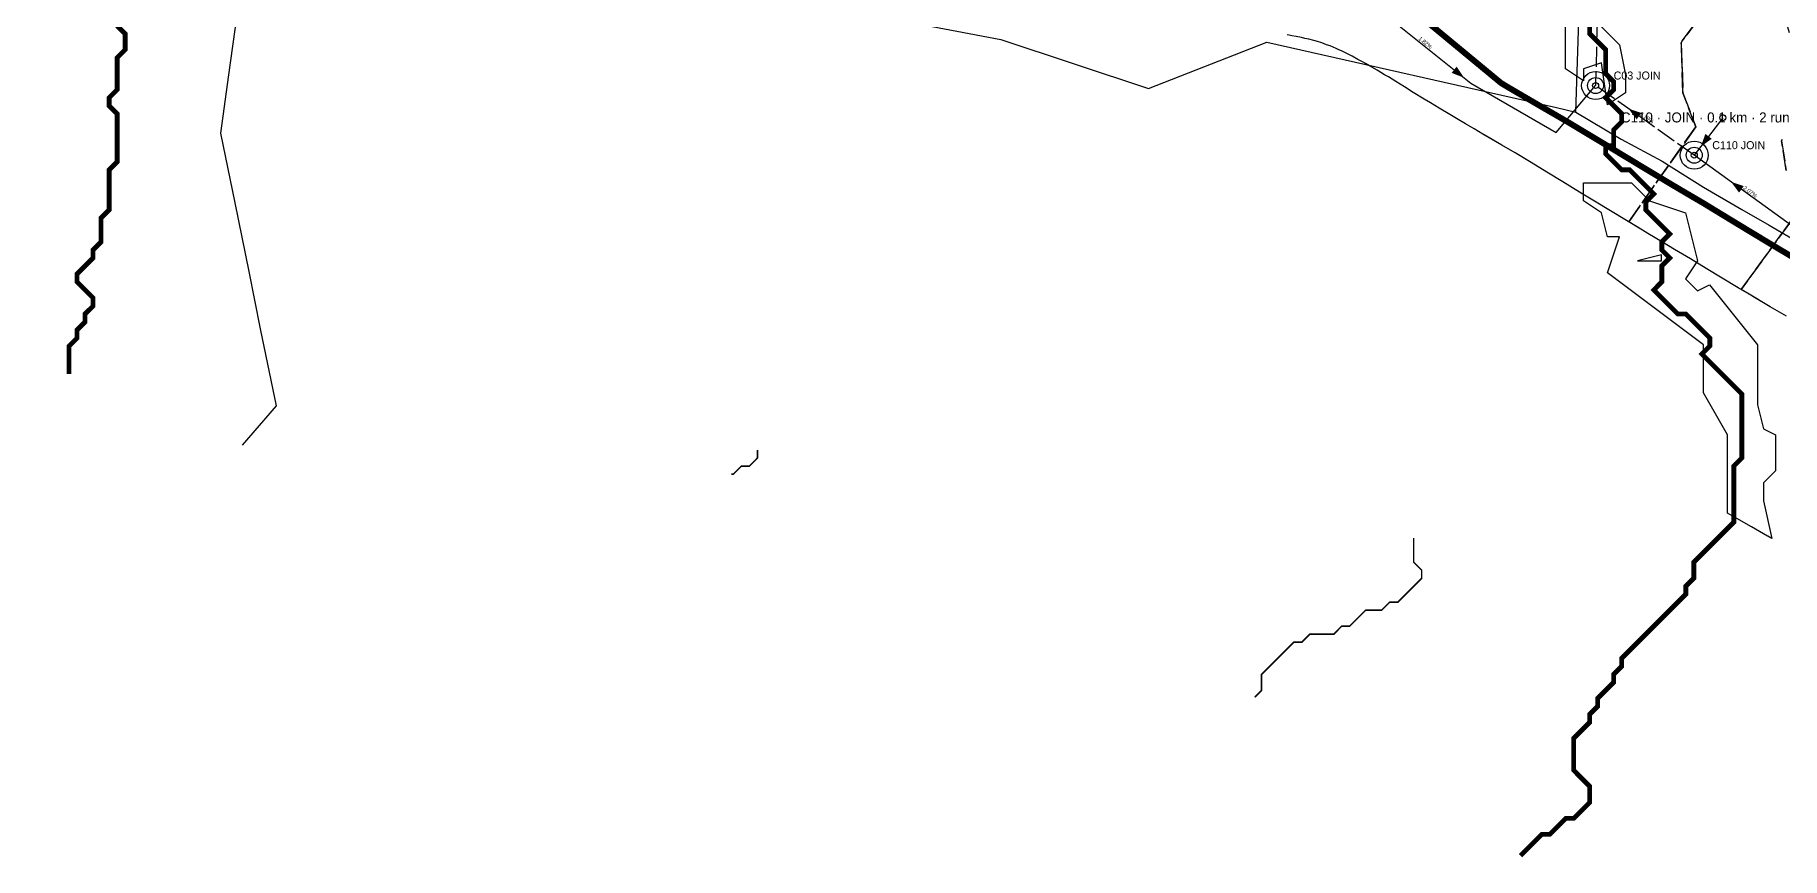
# Model space of a CAD drawing. Header units: metres. Extents: x 442821 to 452274, y 2561971 to 2571293.
# Drawn here: x 449795 to 450668, y 2567093 to 2567504 of the extents above; entities that cross this region are included whole.
import ezdxf
from ezdxf.enums import TextEntityAlignment as Align

# ---------------------------------------------------------------- set-up
doc = ezdxf.new("R2010")
doc.units = ezdxf.units.M
doc.header["$LTSCALE"] = 8
doc.linetypes.add('DASHED', pattern=[1.524, 1.27, -0.254])
for name, color, linetype in [('A_ARROWS', 7, 'Continuous'), ('A_BUILT_2006', 252, 'Continuous'), ('A_CATCH_LABEL', 7, 'Continuous'), ('A_CATCHMENTS', 7, 'Continuous'), ('A_ENVELOPE', 3, 'Continuous'), ('A_GRADIENT', 8, 'Continuous'), ('A_JUNCTIONS', 8, 'Continuous'), ('A_MAIN_PIPE', 5, 'Continuous'), ('A_OUTLET_LABEL', 7, 'Continuous'), ('A_OUTLETS', 7, 'Continuous'), ('A_RUNS', 7, 'Continuous'), ('A_STREAMS', 5, 'Continuous'), ('A_WADI', 4, 'Continuous')]:
    doc.layers.add(name, color=color, linetype=linetype)

msp = doc.modelspace()

# ---------------------------------------------------------------- linework, layer by layer
at = {"layer": 'A_ARROWS', "color": 2}
for points in [[(450509.18, 2567482.5), (450502.94, 2567484.94), (450505.43, 2567488.06)], [(450591.35, 2567467), (450597.73, 2567464.95), (450595.42, 2567461.68)]]:
    msp.add_solid(points, dxfattribs=at)
at = {"layer": 'A_ARROWS', "color": 1}
for points in [[(450627.48, 2567448.12), (450629.76, 2567454.43), (450632.95, 2567452)], [(450642.6, 2567430.48), (450648.95, 2567428.34), (450646.61, 2567425.1)]]:
    msp.add_solid(points, dxfattribs=at)
at = {"layer": 'A_BUILT_2006', "color": 252}
for points in [[(448332.26, 2567295.53), (448412.16, 2567436.64), (448449.86, 2567533.08), (448423.25, 2567661.27), (448638.89, 2567714.37), (448758.53, 2567734.52), (448909.88, 2567734.52), (449242.47, 2567681.75), (449797.56, 2567563.21), (450151.84, 2567525.63), (450277.59, 2567501.59), (450351.46, 2567477.13), (450410.56, 2567500.21), (450555.37, 2567467.62), (450565.02, 2567465.34)], [(450566.16, 2567500.71), (450567.41, 2567539.8)], [(449891.78, 2567483.97), (449895.93, 2567513.74)], [(450565.02, 2567465.34), (450566.16, 2567500.71)], [(449887.72, 2567454.88), (449891.78, 2567483.97)], [(450565.02, 2567465.34), (450587.75, 2567451.76)], [(449894.82, 2567419.96), (449887.72, 2567454.88)], [(450587.75, 2567451.76), (450608.13, 2567440.84)], [(450608.13, 2567440.84), (450628.82, 2567427.9)], [(450628.82, 2567427.9), (450648.03, 2567416.74)], [(449901.8, 2567385.67), (449894.82, 2567419.96)], [(450648.03, 2567416.74), (450661.59, 2567408.87)], [(450661.59, 2567408.87), (450684.78, 2567395.35)], [(449907.55, 2567357.08), (449901.8, 2567385.67)], [(449915.47, 2567318.6), (449907.55, 2567357.08)], [(449898.49, 2567298.94), (449915.47, 2567318.6)]]:
    msp.add_lwpolyline(points, dxfattribs=at)
at = {"layer": 'A_CATCHMENTS', "color": 1, "linetype": 'DASHED'}
for points in [[(450679.46, 2567420.45), (450647.69, 2567376.62), (450646.17, 2567377.52), (450638.19, 2567382.3), (450630.21, 2567387.11), (450622.25, 2567391.93), (450614.29, 2567396.75), (450608.27, 2567400.38), (450601.06, 2567404.72), (450598.34, 2567406.36), (450591.44, 2567410.5), (450624.99, 2567458.01), (450624.99, 2567458.01), (450618.55, 2567475.05), (450617.7, 2567499.99), (450618.18, 2567500.95), (450641.19, 2567531.54), (450656.53, 2567547.76), (450657.44, 2567546.45), (450665.57, 2567526.48), (450671.57, 2567505.05)], [(450668.23, 2567451.67), (450667.86, 2567451.05), (450670.17, 2567436.09)]]:
    msp.add_lwpolyline(points, dxfattribs=at)
at = {"layer": 'A_CATCHMENTS', "color": 2, "linetype": 'DASHED'}
msp.add_lwpolyline([(450641.19, 2567531.54), (450618.18, 2567500.95), (450617.7, 2567499.99), (450618.55, 2567475.05), (450624.99, 2567458.01), (450591.44, 2567410.5), (450590.35, 2567411.15), (450582.37, 2567415.94), (450574.4, 2567420.75), (450566.78, 2567425.38), (450558.51, 2567430.45), (450550.57, 2567435.31), (450542.62, 2567440.16), (450534.64, 2567444.95), (450528.02, 2567448.86), (450518.52, 2567454.33), (450514.15, 2567456.92), (450509.8, 2567459.51), (450505.44, 2567462.1), (450502.01, 2567464.14), (450496.73, 2567467.29), (450492.38, 2567469.9), (450489.26, 2567471.8), (450483.72, 2567475.22), (450479.41, 2567477.91), (450475.12, 2567480.61), (450473.23, 2567481.75), (450471.34, 2567482.89), (450469.44, 2567484.02), (450467.55, 2567485.14), (450465.65, 2567486.26), (450463.03, 2567487.78), (450461.83, 2567488.48), (450459.91, 2567489.56), (450457.98, 2567490.64), (450456.05, 2567491.7), (450453.17, 2567493.25), (450452.16, 2567493.78), (450450.2, 2567494.8), (450448.22, 2567495.78), (450446.22, 2567496.71), (450445.15, 2567497.18), (450442.14, 2567498.4), (450440.45, 2567499.03), (450437.99, 2567499.88), (450435.89, 2567500.56), (450433.97, 2567501.11), (450431.63, 2567501.71), (450429.48, 2567502.2), (450427.81, 2567502.56), (450425.16, 2567503.1), (450422.99, 2567503.52), (450421.76, 2567503.75), (450420.76, 2567503.98)], dxfattribs=at)
at = {"layer": 'A_CATCHMENTS', "color": 3, "linetype": 'DASHED'}
for points in [[(450670.17, 2567436.09), (450667.86, 2567451.05), (450668.23, 2567451.67)], [(450670.26, 2567363.39), (450662.21, 2567368.07), (450651.61, 2567374.29), (450647.69, 2567376.62), (450679.46, 2567420.45)]]:
    msp.add_lwpolyline(points, dxfattribs=at)
at = {"layer": 'A_ENVELOPE', "color": 3}
msp.add_lwpolyline([(450670.26, 2567363.39), (450662.21, 2567368.07), (450651.61, 2567374.29), (450646.17, 2567377.52), (450638.19, 2567382.3), (450630.21, 2567387.11), (450622.25, 2567391.93), (450614.29, 2567396.75), (450608.27, 2567400.38), (450601.06, 2567404.72), (450598.34, 2567406.36), (450590.35, 2567411.15), (450582.37, 2567415.94), (450574.4, 2567420.75), (450566.78, 2567425.38), (450558.51, 2567430.45), (450550.57, 2567435.31), (450542.62, 2567440.16), (450534.64, 2567444.95), (450528.02, 2567448.86), (450518.52, 2567454.33), (450514.15, 2567456.92), (450509.8, 2567459.51), (450505.44, 2567462.1), (450502.01, 2567464.14), (450496.73, 2567467.29), (450492.38, 2567469.9), (450489.26, 2567471.8), (450483.72, 2567475.22), (450479.41, 2567477.91), (450475.12, 2567480.61), (450473.23, 2567481.75), (450471.34, 2567482.89), (450469.44, 2567484.02), (450467.55, 2567485.14), (450465.65, 2567486.26), (450463.03, 2567487.78), (450461.83, 2567488.48), (450459.91, 2567489.56), (450457.98, 2567490.64), (450456.05, 2567491.7), (450453.17, 2567493.25), (450452.16, 2567493.78), (450450.2, 2567494.8), (450448.22, 2567495.78), (450446.22, 2567496.71), (450445.15, 2567497.18), (450442.14, 2567498.4), (450440.45, 2567499.03), (450437.99, 2567499.88), (450435.89, 2567500.56), (450433.97, 2567501.11), (450431.63, 2567501.71), (450429.48, 2567502.2), (450427.81, 2567502.56), (450425.16, 2567503.1), (450422.99, 2567503.52), (450421.76, 2567503.75), (450420.76, 2567503.98)], dxfattribs=at)
at = {"layer": 'A_JUNCTIONS'}
for centre in [(450574.9, 2567478.62), (450638.46, 2567462.55), (450624.2, 2567443.81)]:
    msp.add_circle(centre, 1.5, dxfattribs=at)
at = {"layer": 'A_MAIN_PIPE', "color": 5, "const_width": 3}
msp.add_lwpolyline([(450674.1, 2567392.45), (450666.5, 2567396.97), (450658.91, 2567401.53), (450651.33, 2567406.1), (450643.76, 2567410.7), (450639.72, 2567413.15), (450628.47, 2567420.01), (450624.9, 2567422.09), (450621.48, 2567424.09), (450618.08, 2567426.09), (450616.93, 2567426.76), (450615.79, 2567427.44), (450611.32, 2567430.1), (450607.75, 2567432.24), (450604.53, 2567434.17), (450601.12, 2567436.22), (450597.74, 2567438.25), (450594.32, 2567440.32), (450590.92, 2567442.37), (450587.96, 2567444.15), (450584.13, 2567446.48), (450580.71, 2567448.55), (450578.54, 2567449.86), (450573.86, 2567452.68), (450570.43, 2567454.74), (450567, 2567456.79), (450563.58, 2567458.84), (450560.08, 2567460.94), (450559.74, 2567461.13), (450554.21, 2567464.34), (450552.05, 2567465.58), (450544.38, 2567470.03), (450536.74, 2567474.49), (450531.83, 2567477.37), (450527.69, 2567479.83), (450512.08, 2567492.74), (450485.73, 2567514.53)], dxfattribs=at)
at = {"layer": 'A_OUTLETS', "color": 5}
for centre, radius in [((450574.9, 2567478.62), 7), ((450574.9, 2567478.62), 4), ((450624.2, 2567443.81), 7), ((450624.2, 2567443.81), 4)]:
    msp.add_circle(centre, radius, dxfattribs=at)
at = {"layer": 'A_RUNS', "color": 2}
msp.add_lwpolyline([(450454.64, 2567592.9), (450446.55, 2567555.85), (450469.13, 2567514.53), (450512.56, 2567479.8), (450555.17, 2567455.16), (450574.9, 2567478.62)], dxfattribs=at)
at = {"layer": 'A_RUNS', "color": 2, "linetype": 'DASHED'}
for points in [[(450562.49, 2567570.71), (450575.67, 2567510.23), (450574.9, 2567478.62)], [(450624.2, 2567443.81), (450574.9, 2567478.62)]]:
    msp.add_lwpolyline(points, dxfattribs=at)
at = {"layer": 'A_RUNS', "color": 1}
for points in [[(450638.46, 2567462.55), (450624.2, 2567443.81)], [(450678.29, 2567404.6), (450624.2, 2567443.81)]]:
    msp.add_lwpolyline(points, dxfattribs=at)
at = {"layer": 'A_STREAMS', "color": 5}
for points, const_width in [([(449835.87, 2567508.5), (449839.87, 2567504.5), (449839.87, 2567500.5), (449839.87, 2567496.5), (449835.87, 2567492.5), (449835.87, 2567488.49), (449835.87, 2567484.49), (449835.87, 2567480.49), (449835.87, 2567476.49), (449831.87, 2567472.49), (449831.87, 2567468.49), (449835.87, 2567464.49), (449835.87, 2567460.48), (449835.87, 2567456.48), (449835.87, 2567452.48), (449835.87, 2567448.48), (449835.87, 2567444.48), (449835.87, 2567440.48), (449831.87, 2567436.48), (449831.87, 2567432.47), (449831.87, 2567428.47), (449831.87, 2567424.47), (449831.87, 2567420.47), (449831.87, 2567416.47), (449827.87, 2567412.47), (449827.87, 2567408.47), (449827.87, 2567404.46), (449827.87, 2567400.46), (449823.87, 2567396.46), (449823.87, 2567392.46), (449819.86, 2567388.46), (449815.86, 2567384.46), (449815.86, 2567380.46), (449819.86, 2567376.45), (449823.87, 2567372.45), (449823.87, 2567368.45), (449819.86, 2567364.45), (449819.86, 2567360.45), (449815.86, 2567356.45), (449815.86, 2567352.45), (449811.86, 2567348.44), (449811.86, 2567344.44), (449811.86, 2567340.44), (449811.86, 2567336.44), (449811.86, 2567334.52)], 2.4), ([(450571.97, 2567508.5), (450571.97, 2567504.5), (450575.97, 2567500.5), (450579.97, 2567496.5), (450579.97, 2567492.5), (450579.97, 2567488.49), (450579.97, 2567484.49), (450583.97, 2567480.49), (450583.97, 2567476.49), (450579.97, 2567472.49), (450583.97, 2567468.49), (450587.97, 2567464.49), (450587.97, 2567460.48), (450583.97, 2567456.48), (450583.97, 2567452.48), (450583.97, 2567448.48), (450579.97, 2567448.48), (450579.97, 2567444.48), (450583.97, 2567440.48), (450587.97, 2567436.48), (450591.97, 2567436.48), (450595.97, 2567432.47), (450599.97, 2567428.47), (450603.97, 2567424.47), (450599.97, 2567420.47), (450599.97, 2567416.47), (450603.97, 2567412.47), (450607.97, 2567408.47), (450611.97, 2567404.46), (450607.97, 2567400.46), (450607.97, 2567396.46), (450611.97, 2567392.46), (450607.97, 2567388.46), (450607.97, 2567384.46), (450607.97, 2567380.46), (450603.97, 2567376.45), (450607.97, 2567372.45), (450611.97, 2567368.45), (450615.97, 2567364.45), (450619.97, 2567364.45), (450623.98, 2567360.45), (450627.98, 2567356.45), (450631.98, 2567352.45), (450631.98, 2567348.44), (450627.98, 2567344.44), (450631.98, 2567340.44), (450635.98, 2567336.44), (450639.98, 2567332.44), (450643.98, 2567328.44), (450647.98, 2567324.44), (450647.98, 2567320.44), (450647.98, 2567316.43), (450647.98, 2567312.43), (450647.98, 2567308.43), (450647.98, 2567304.43), (450647.98, 2567300.43), (450647.98, 2567296.43), (450647.98, 2567292.43), (450643.98, 2567288.42), (450643.98, 2567284.42), (450643.98, 2567280.42), (450643.98, 2567276.42), (450643.98, 2567272.42), (450643.98, 2567268.42), (450643.98, 2567264.42), (450643.98, 2567260.41), (450639.98, 2567256.41), (450635.98, 2567252.41), (450631.98, 2567248.41), (450627.98, 2567244.41), (450623.98, 2567240.41), (450623.98, 2567236.41), (450623.98, 2567232.4), (450619.97, 2567228.4), (450619.97, 2567224.4), (450615.97, 2567220.4), (450611.97, 2567216.4), (450607.97, 2567212.4), (450603.97, 2567208.4), (450599.97, 2567204.39), (450595.97, 2567200.39), (450591.97, 2567196.39), (450587.97, 2567192.39), (450587.97, 2567188.39), (450583.97, 2567184.39), (450583.97, 2567180.39), (450579.97, 2567176.38), (450575.97, 2567172.38), (450575.97, 2567168.38), (450571.97, 2567164.38), (450571.97, 2567160.38), (450567.97, 2567156.38), (450563.97, 2567152.38), (450563.97, 2567148.38), (450563.97, 2567144.37), (450563.97, 2567140.37), (450563.97, 2567136.37), (450567.97, 2567132.37), (450571.97, 2567128.37), (450571.97, 2567124.37), (450571.97, 2567120.37), (450567.97, 2567116.36), (450563.97, 2567112.36), (450559.97, 2567112.36), (450555.97, 2567108.36), (450551.97, 2567104.36), (450547.96, 2567104.36), (450543.96, 2567100.36), (450539.96, 2567096.36), (450537.35, 2567093.74)], 2.4), ([(450155.91, 2567296.43), (450155.91, 2567292.43), (450151.91, 2567288.42), (450147.91, 2567288.42), (450143.91, 2567284.42), (450142.9, 2567284.42)], 0.8), ([(450483.96, 2567252.41), (450483.96, 2567248.41), (450483.96, 2567244.41), (450483.96, 2567240.41), (450487.96, 2567236.41), (450487.96, 2567232.4), (450483.96, 2567228.4), (450479.96, 2567224.4), (450475.96, 2567220.4), (450471.95, 2567220.4), (450467.95, 2567216.4), (450463.95, 2567216.4), (450459.95, 2567216.4), (450455.95, 2567212.4), (450451.95, 2567208.4), (450447.95, 2567208.4), (450443.95, 2567204.39), (450439.95, 2567204.39), (450435.95, 2567204.39), (450431.95, 2567204.39), (450427.95, 2567200.39), (450423.95, 2567200.39), (450419.95, 2567196.39), (450415.95, 2567192.39), (450411.95, 2567188.39), (450407.95, 2567184.39), (450407.95, 2567180.39), (450407.95, 2567176.38), (450404.52, 2567172.96)], 0.8)]:
    msp.add_lwpolyline(points, dxfattribs=dict(at, const_width=const_width))
at = {"layer": 'A_WADI', "color": 4}
msp.add_lwpolyline([(450577.8, 2567508.01), (450586.8, 2567499.01), (450589.8, 2567484.01), (450589.8, 2567475.01), (450580.8, 2567469.01), (450577.8, 2567490.01), (450568.8, 2567487.01), (450568.8, 2567481.01), (450559.8, 2567487.01), (450559.8, 2567526.01)], dxfattribs=at)
for points in [[(450640.8, 2567265.01), (450640.8, 2567304.01), (450628.8, 2567325.01), (450628.8, 2567349.01), (450580.8, 2567385.01), (450586.8, 2567403.01), (450580.8, 2567403.01), (450577.8, 2567415.01), (450568.8, 2567421.01), (450568.8, 2567430.01), (450592.8, 2567430.01), (450601.8, 2567421.01), (450619.8, 2567415.01), (450625.8, 2567391.01), (450619.8, 2567382.01), (450625.8, 2567376.01), (450631.8, 2567379.01), (450655.8, 2567349.01), (450655.8, 2567319.01), (450658.8, 2567307.01), (450664.8, 2567304.01), (450664.8, 2567286.01), (450658.8, 2567280.01), (450658.8, 2567271.01), (450662.97, 2567252.24), (450661.05, 2567253.34), (450660.86, 2567253.44), (450652.78, 2567258.08), (450644.38, 2567262.9), (450640.77, 2567264.98), (450640.8, 2567265.01)], [(450607.8, 2567391.01), (450607.8, 2567394.01), (450595.8, 2567391.01), (450607.8, 2567391.01)]]:
    msp.add_lwpolyline(points, close=True, dxfattribs=at)

# ---------------------------------------------------------------- texts
at = {"layer": 'A_CATCH_LABEL', "color": 1}
msp.add_text('C110 · JOIN · 0.1 km · 2 runs · 0.01 km²', height=5, dxfattribs=at).set_placement((450647.37, 2567462.67), align=Align.MIDDLE_CENTER)
at = {"layer": 'A_GRADIENT', "color": 2}
for s, rotation, p in [('1.82%', -38.65387, (450488.84, 2567498.77)), ('0.19%', 324.77822, (450599.55, 2567461.22))]:
    msp.add_text(s, height=2, rotation=rotation, dxfattribs=at).set_placement(p, align=Align.BOTTOM_CENTER)
at = {"layer": 'A_GRADIENT', "color": 1}
msp.add_text('2.07%', height=2, rotation=324.06323, dxfattribs=at).set_placement((450651.25, 2567424.21), align=Align.BOTTOM_CENTER)
at = {"layer": 'A_OUTLET_LABEL', "color": 5}
for s, p in [('C03 JOIN', (450583.9, 2567481.62)), ('C110 JOIN', (450633.2, 2567446.81))]:
    msp.add_text(s, height=4, dxfattribs=at).set_placement(p)

doc.saveas('drawing.dxf')
